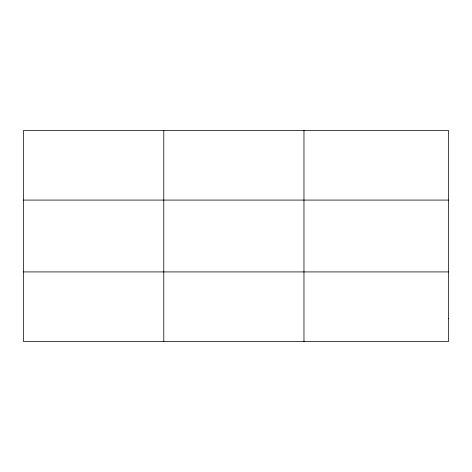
<?xml version="1.0" encoding="UTF-8"?>
<svg xmlns="http://www.w3.org/2000/svg" width="472" height="472" viewBox="0 0 472 472"><rect width="100%" height="100%" fill="white"/><g stroke="black" fill="none" stroke-linecap="round" stroke-linejoin="round"><path stroke-width="0.71" d="M163.784 130.355L163.784 341.645M303.968 130.355L303.968 341.645M23.6 200.081L448.4 200.081M23.6 271.919L448.4 271.919M448.4 318.405L448.4 341.645L23.6 341.645L23.6 130.355L448.4 130.355L448.4 318.405"/></g></svg>
